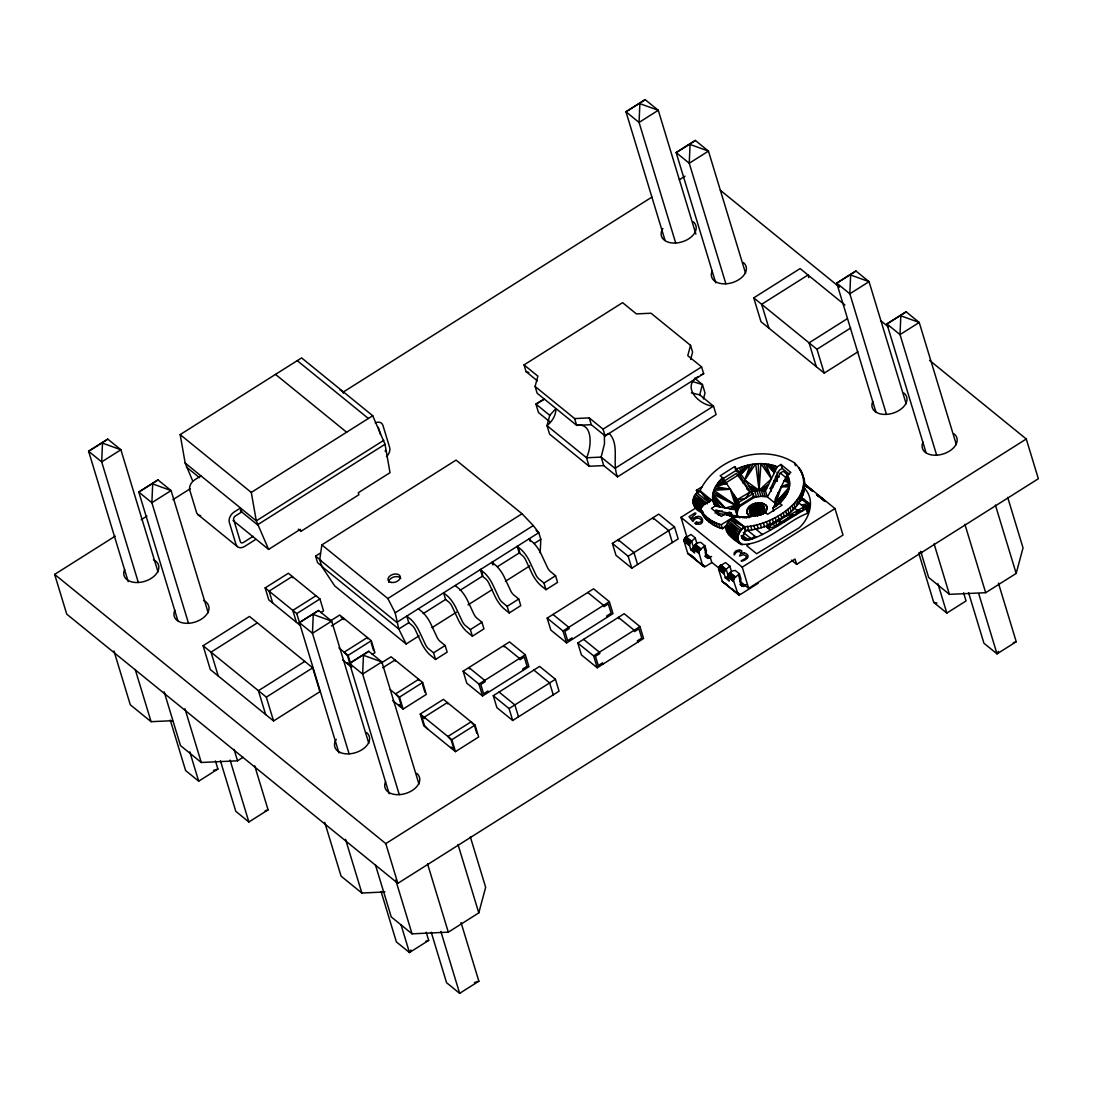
<?xml version="1.0" encoding="UTF-8"?>
<svg xmlns="http://www.w3.org/2000/svg" width="1093" height="1093" viewBox="0 0 1093 1093"><rect width="100%" height="100%" fill="white"/><g stroke="black" fill="none" stroke-linecap="round" stroke-linejoin="round"><path stroke-width="1.5" d="M759.375 514.147L760.1 513.737L754.812 514.912L750.918 513.614L754.812 514.912L759.375 514.147L763.556 510.909L762.217 512.357L764.185 509.652L763.078 511.196L764.144 506.879L764.581 508.791M741.382 561.105C741.327 561.433 745.85 560.258 746.779 558.332C751.465 554.834 742.448 552.033 744.046 552.99M730.548 573.429L731.34 571.092L729.796 566.01L725.602 562.608L719.413 566.215L718.661 569.426L722.418 581.681L724.058 582.733M722.719 477.805C714.931 484.39 708.974 496.482 715.15 506.032L735.411 509.803L737.229 515.773L735.247 506.81L737.884 500.608L722.719 477.805L720.178 475.742L734.674 466.588C742.297 475.715 750.372 485.948 754.184 497.411L760.919 496.331L767.245 496.809L765.428 490.853L777.246 466.807L780.976 464.457L790.854 472.477L787.124 474.84L775.306 498.886L774.582 506.933L772.833 508.081L773.748 511.059M757.162 514.598C758.692 514.407 753.309 515.404 751.287 513.888M771.166 491.235L770.374 488.639L777.096 474.84L777.15 472.108M772.833 508.081L773.858 506.551L774.582 506.933C784.733 500.526 794.433 486.658 787.124 474.84M798.273 502.425L806.443 509.065L807.713 513.245L808.929 504.638L800.622 498.121L804.024 499.282L809.94 504.105L807.713 513.245C785.211 521.607 766.576 545.079 741.423 544.396C732.392 539.436 719.549 529.791 730.015 519.721L744.265 526.703C772.437 526.648 824.668 493.449 794.611 462.967C763.98 442.911 715.259 457.707 700.066 490.771C689.956 494.746 691.282 509.379 701.815 512.385M809.804 506.565L809.435 504.092L804.175 501.004L809.94 504.105L806.443 509.065C803.478 508.327 729.263 561.255 745.481 530.679C772.164 528.711 811.156 508.682 803.328 476.849M753.501 514.516L751.096 513.204L750.536 511.005L751.916 507.084L755.181 505.622L758.351 515.527M737.024 514.297L737.898 509.652L739.701 506.565L737.884 500.608M774.582 506.933L781.304 486.891L789.706 483.188L784.227 480.865L787.998 476.384M751.957 513.915C747.817 513.505 751.697 505.362 750.235 510.267M751.465 514.885L750.208 509.051L749.497 511.073L751.697 514.12L753.132 514.461L750.099 512.672M763.925 506.879C764.54 510.158 763.775 509.01 763.42 506.223C756.848 501.701 765.496 514.475 759.539 513.983M764.198 508.45L763.87 509.734M763.734 511.21L762.327 506.578L758.897 505.021L762.572 506.223M764.758 510.773C764.335 504.201 757.859 502.985 763.392 512.344M540.188 552.785L540.803 539.327L538.781 532.701L533.288 525.569L522.03 513.751L456.054 460.112L321.861 544.888L319.716 559.766L321.738 566.393L334.718 585.93L406.145 643.996L419.084 635.825M761.329 513.409L758.077 504.693L758.405 505.69L761.944 506.346L762.327 505.431L764.69 511.538M760.824 505.034L756.274 505.663M755.017 514.721L753.719 514.653C752.749 513.847 752.503 505.212 750.208 509.051M689.136 554.575L687.716 553.236L684.095 541.322L684.846 538.111L691.022 534.491L695.23 537.906L696.76 542.975L695.981 544.942M705.914 553.673L706.392 550.804L704.862 545.735L700.654 542.319C695.216 542.524 690.995 548.099 694.683 552.921L690.735 549.711L689.41 544.983L690.571 542.155L695.23 537.906M711.584 562.731L705.463 566.488L702.662 565.614L698.823 552.211L699.957 549.793L704.862 545.735M740.494 581.79L740.972 578.921L739.428 573.852L735.234 570.437C729.782 570.628 725.574 576.216 729.263 581.025L725.301 577.814L723.99 573.101L725.151 570.273L729.796 566.01M758.2 583.225L740.808 594.209L738.199 594.633L733.403 580.328L734.537 577.896L739.428 573.852M752.817 515.978L750.549 509.16M761.37 512.918L762.108 512.467L761.397 513.041M807.536 503.736L809.435 504.092L807.713 513.245L807.536 503.736L801.511 505.048L808.151 505.95C798.969 507.685 792.411 515.636 783.094 516.811M749.648 511.155C751.711 513.696 749.62 510.24 749.497 511.073M555.9 408.673C556.091 415.436 552.033 421.474 547.006 425.655L549.588 434.14L589.1 466.274L603.719 465.591L617.559 476.835L716.093 414.589L713.51 406.104L699.684 394.86L691.377 392.906M753.05 515.582L750.864 508.819M752.121 515.035L753.323 515.39L750.768 508.231M746.874 510.95L747.175 513.314C743.991 499.665 775.197 499.419 764.963 513.355L767.163 507.658M763.283 512.426L762.764 512.781M762.327 506.578L762.736 505.663M760.386 504.788L762.408 513.491M764.54 510.021L764.144 511.073M764.089 511.469L763.092 505.936M763.693 506.537L763.187 506.018M729.304 534.614L741.423 544.396L728.211 533.835L740.548 543.863C734.851 538.863 739.674 530.624 744.265 526.703L731.367 518.478L730.015 519.721L741.874 529.354L744.688 527.045L732.843 517.413L721.243 524.736C712.24 522.167 703.305 516.497 699.903 507.384L711.502 500.061L699.643 490.415L696.828 492.738L708.674 502.37L711.502 500.061M752.38 491.454L759.116 490.374L771.426 478.857L766.002 463.924L774.35 472.832L775.21 465.987C762.832 461.738 749.06 463.637 737.215 468.651M764.39 511.743L763.42 506.223M773.721 507.521L774.636 504.993M758.651 505.526L754.32 506.578L750.536 511.005L749.73 510.322M764.362 508.819L763.31 510.827L763.706 510.13M763.761 506.961L763.911 509.037M765.428 490.853L759.116 490.374L744.77 480.087L750.304 464.648L740.986 474.376L742.338 466.697M763.611 507.712L763.816 508.914L764.553 508.6M773.926 480.442L777.205 480.92L777.451 479.595L775.347 477.873L776.754 477.122L775.374 476.138M763.706 508.204L764.116 507.234M770.442 530.242L766.685 527.181L766.972 526.102L778.899 519.803M741.259 560.764L745.768 558.304L746.287 555.845L743.308 554.684L739.537 556.009L741.013 553.154L739.374 551.378L736.313 552.088L734.223 554.998L734.209 552.867L736.054 550.831L739.483 549.806L741.751 550.776L741.587 553.427L743.008 553.072M690.544 345.347L687.77 355.662L701.597 366.906L703.66 373.683L605.126 435.929L591.286 424.685L576.667 425.355L537.155 393.234L535.092 386.457L537.865 376.142L524.039 364.898L622.573 302.652L636.399 313.896L651.018 313.226L690.544 345.347L692.593 352.124L690.626 359.488M555.545 408.973L549.779 415.34L547.006 425.655L586.517 457.776L589.1 466.274M375.418 864.809L391.253 916.931L412.047 933.832L448.308 932.165L478.789 912.901L485.661 887.338L470.318 836.842M699.684 394.86L702.444 384.545L694.547 378.123M703.441 398.931L705.026 393.029L702.444 384.545L691.842 381.361M731.08 514.967L731.504 513.409M752.476 504.433L746.956 510.472M920.716 551.405L928.64 577.459L949.421 594.36L985.681 592.693L1016.176 573.429L1023.034 547.866L1007.691 497.37M744.675 532.004L745.481 530.679L744.265 526.703L743.226 528.11M776.836 495.894L775.511 500.348L778.339 492.888L775.183 503.436L776.262 505.69L786.741 494.268L777.915 504.392L781.29 501.4M755.441 514.721L756.67 514.653M776.754 477.122L777.205 480.92M775.47 501.878L778.339 492.888M759.84 504.706L758.979 505.676M750.003 509.475L750.563 512.139M761.821 512.713L764.185 509.652M761.165 513.15L759.936 513.765M750.276 510.622L753.227 507.097L758.077 504.693M751.137 515.049L750.181 511.866L751.369 513.97L750.946 509.803M739.756 467.626L740.986 474.376L744.961 465.891M777.232 526.198L775.552 521.88L780.279 520.924L777.232 526.198L771.439 524.189L768.078 528.302L777.232 526.198L781.495 521.908L790.54 516.238L795.731 514.707L798.546 511.442L802.248 511.018L804.079 507.138L807.372 507.398L807.713 513.245M777.096 474.84L779.309 470.236L782.178 468.419L789.597 474.444M752.981 464.197L744.77 480.087L755.659 463.883L759.116 490.374L760.919 496.331M751.451 507.808L749.839 509.898M787.93 475.086L783.189 471.233L780.306 473.05L767.436 496.973L775.729 503.723M410.927 950.036L409.465 952.55L396.376 941.893L381.033 891.396M998.483 651.36L997.021 653.874L983.932 643.231L968.589 592.734M762.941 512.18C763.324 511.333 759.102 504.092 762.163 505.526M750.222 509.598L753.473 506.209L755.932 514.926M746.779 558.345L747.448 557.375M764.007 506.988L764.376 508.395M723.88 481.303L736.395 473.392L750.085 492.041L745.604 498.258L738.199 502.712L739.701 506.565M740.986 474.376L747.626 465.208M693.345 519.175C702.772 509.447 707.622 528.602 694.779 523.274L696.145 522.208C707.799 524.066 697.225 512.699 692.976 521.552L689.041 516.702L694.875 513.013C699.698 512.617 684.696 521.06 694.52 517.945M804.024 499.282L800.213 500.895M762.49 512.467L764.171 508.737L762.736 506.346M753.637 514.762L753.309 514.489M787.684 492.41L776.262 505.69L788.449 490.552L775.183 503.436L789.447 486.836L781.304 486.891L789.679 485.005M750.932 508.286L752.817 507.261L755.304 515.295M763.105 511.305L762.49 511.934L763.256 511.319M765.223 496.482L763.42 490.511L768.461 484.868L759.116 490.374L748.555 485.784L754.621 490.921L756.438 496.878M782.889 499.665L777.915 504.392L785.621 496.099M775.183 503.436L789.05 488.694M752.858 506.401C755.823 506.933 755.728 512.193 757.244 515.964M777.915 504.392L784.337 497.902M752.367 507.603L751.847 507.821M753.419 507.248C755.277 506.483 754.184 504.734 756.862 504.843M715.15 506.032L711.42 508.395L721.298 516.415L725.028 514.065C736.942 519.079 750.645 517.658 762.518 513.245L762.887 512.726M755.359 506.141L754.43 506.701M758.733 515.063L757.545 515.377M743.322 532.441L751.683 539.163L755.208 536.499L748.227 539.983L742.366 535.269M752.134 507.316L754.621 505.84M754.839 506.346L755.659 505.144M768.461 484.868L761.302 490.361L763.105 496.318M158.02 571.94L120.899 449.769L107.811 439.126L88.601 451.259L128.195 581.585M695.886 234.107L658.273 110.297L645.184 99.654L625.975 111.787L665.077 240.474M208.203 612.749L171.082 490.566L157.993 479.923L138.784 492.055L177.872 620.756M745.576 273.277L708.455 151.107L695.367 140.451L676.157 152.583L715.751 282.909M368.792 743.308L331.671 621.138L318.582 610.481L299.373 622.614L338.967 752.94M906.165 403.836L869.044 281.666L855.956 271.009L836.746 283.142L875.848 411.842M418.974 784.105L381.853 661.934L368.765 651.278L349.555 663.424L389.149 793.737M956.348 444.632L919.227 322.462L906.138 311.819L886.929 323.952L926.031 452.639M763.42 490.511L766.958 487.861M745.248 531.512L745.904 531.02L744.688 527.045M755.523 506.25L757.558 505.608L757.476 504.747L756.356 505.458L757.258 505.813L759.608 513.532M731.367 518.478L732.843 517.413M753.624 506.892L754.58 506.237L753.432 506.592M735.411 509.803L735.206 508.341L730.302 508.969L735.548 505.253L734.072 494.938L738.677 508.095M775.552 521.88L778.708 519.64L781.495 521.908L783.982 522.03L790.54 516.238L786.96 513.327M543.904 399.519L535.939 404.096L538.521 412.58L549.834 421.789M698.085 376.593C680.775 386.854 699.547 405.599 713.51 406.104L614.976 468.351L601.15 457.106L586.517 457.776C591.504 447.898 593.69 422.199 576.667 425.355L574.617 418.578L535.092 386.457M758.105 505.553L760.66 515.008M753.186 506.783L750.467 508.641M752.817 507.261L758.884 505.198M760.892 513.232L761.643 512.822M752.38 507.166L755.632 515.035L760.892 513.396L758.474 505.444L753.76 506.66M789.556 481.412L784.227 480.865L788.695 478.01M107.811 439.126L88.601 451.259L101.69 461.902L138.319 582.446M645.184 99.654L625.975 111.787L639.063 122.43L675.693 242.974M192.628 480.811L185.168 463.022L180.167 434.604L301.6 357.903L372.727 415.723L385.023 444.264L390.023 472.682L358.299 492.724L358.9 494.719L300.944 531.335L298.307 529.19M157.993 479.923L138.784 492.055L151.872 502.712L188.502 623.256M695.367 140.451L676.157 152.583L689.246 163.24L725.875 283.784M200.975 475.879L194.663 479.868A8.348 5.902 -50.9 0 0 189.799 490.251L196.535 512.412A8.348 5.902 -50.9 0 0 200.647 515.623M929.583 360.389L1026.272 439.003L1038.35 478.734L397.852 883.349L66.728 614.129L54.65 574.399L115.243 536.116M141.202 519.721L146.968 516.074M172.94 499.665L190.25 488.735M343.161 392.141L651.865 197.123M679.272 179.812L685.051 176.164M300.944 531.335L300.329 529.34L268.605 549.396L256.295 520.855L251.294 492.437L372.727 415.723M383.821 440.288L256.295 520.855L185.168 463.022M385.023 444.264L257.511 524.818L240.378 510.896M253.166 536.308L243.425 542.456A2.951 2.077 -50.9 0 1 240.392 541.786L233.67 519.64A2.951 2.077 -50.9 0 1 235.378 515.964L241.703 511.975L240.501 507.999L234.175 511.989A8.348 5.902 -50.9 0 0 229.325 522.386L236.047 544.533A8.348 5.902 -50.9 0 0 244.641 546.432L255.762 539.395M544.519 398.685L535.939 404.096L549.779 415.34M265.148 587.911L296.763 613.61L300.384 625.538L268.769 599.838L265.148 587.911L288.333 573.265L319.948 598.964L323.569 610.891L320.836 612.613M322.626 566.789L317.598 562.704L315.59 556.077L320.222 553.154M203.093 645.731L249.464 616.438L312.694 667.837L319.935 691.678L273.564 720.97L210.334 669.572L203.093 645.731L266.323 697.129L273.564 720.97M857.937 351.809L824.218 373.123L760.988 321.711L753.746 297.87L800.117 268.577L844.903 304.988M257.374 622.86L211.004 652.152L218.245 675.993M315.986 595.753L292.801 610.4L296.435 622.327M296.763 613.61L319.948 598.964M574.617 418.578L589.236 417.909L603.063 429.153L701.597 366.906M318.582 610.481L299.373 622.614L312.461 633.271L349.091 753.815M855.956 271.009L836.746 283.142L849.835 293.798L886.464 414.343M330.154 621.07L339.704 615.031L371.306 640.73L374.94 652.658L372.207 654.379M331.384 626.002L343.653 618.242L344.049 619.567L341.084 617.162M321.861 544.888L387.837 598.527L522.03 513.751M304.783 661.415L258.413 690.708L265.667 714.549M847.007 318.883L809.066 342.847L816.307 366.688M406.145 643.996L398.781 629.035L395.188 612.804L533.288 525.569M266.323 697.129L312.694 667.837M753.746 297.87L816.977 349.268L850.696 327.968M338.912 647.889L348.12 655.376L371.306 640.73M418.359 608.774L422.485 612.148A13.785 4.194 57.7 0 1 430.314 622.86L437.173 637.52A4.741 1.448 57.7 0 0 439.851 641.181L445.152 645.498L447.16 652.125L435.574 659.448L430.546 655.376A13.744 4.181 57.7 0 1 421.392 642.862L415.299 629.787A4.782 1.448 57.7 0 0 412.116 625.415L408.782 622.709L398.781 629.035L321.738 566.393M423.182 613.624L445.589 599.47L448.922 602.161A4.782 1.448 57.7 0 1 452.106 606.533L458.199 619.608A13.744 4.181 57.7 0 0 467.353 632.123L472.367 636.194L483.967 628.871L481.958 622.259L476.657 617.928A4.741 1.448 57.7 0 1 473.979 614.266L467.121 599.606A13.785 4.194 57.7 0 0 459.292 588.895L455.166 585.52M460.057 590.329L482.983 575.847M497.37 566.748L519.79 552.593L517.768 545.967M534.067 543.576L540.803 539.327M368.765 651.278L349.555 663.424L362.644 674.067L399.273 794.611M906.138 311.819L886.929 323.952L900.017 334.595L936.646 455.139M432.022 627.655L456.478 612.203M467.982 604.935L492.424 589.496M505.376 581.312L529.818 565.873M381.525 662.823L391.075 656.797L422.677 682.497L426.297 694.424L403.112 709.07L392.578 700.504M170.262 720.041L185.605 770.538L198.694 781.181L217.903 769.048L215.43 760.906M382.741 667.768L395.024 660.008L395.42 661.333M164.155 691.828L180.482 745.576L201.276 762.477L237.536 760.81L243.07 757.299M408.782 622.709L406.774 616.097L410.886 619.471A13.785 4.194 57.7 0 1 418.715 630.183L425.587 644.843A4.741 1.448 57.7 0 0 428.265 648.504L433.552 652.822L445.152 645.498M445.589 599.47L443.58 592.843L447.693 596.218A13.785 4.194 57.7 0 1 455.521 606.943L462.394 621.589A4.741 1.448 57.7 0 0 465.071 625.251L470.359 629.582L481.958 622.259M507.166 606.328L518.765 599.005L520.774 605.631L509.174 612.954L504.16 608.869A13.744 4.181 57.7 0 1 495.006 596.354L488.913 583.279A4.782 1.448 57.7 0 0 485.729 578.921L482.396 576.216L480.387 569.59L484.5 572.964A13.785 4.194 57.7 0 1 492.328 583.689L499.2 598.336A4.741 1.448 57.7 0 0 501.878 601.997L507.166 606.328L509.174 612.954M543.972 583.075L555.572 575.751L557.58 582.378L545.981 589.701L540.967 585.616A13.744 4.181 57.7 0 1 531.813 573.101L525.719 560.04A4.782 1.448 57.7 0 0 522.536 555.668L519.202 552.962L517.194 546.336L521.306 549.711A13.785 4.194 57.7 0 1 529.135 560.436L536.007 575.082A4.741 1.448 57.7 0 0 538.685 578.744L543.972 583.075L545.981 589.701M612.367 543.399L658.737 514.106L674.531 526.963L678.166 538.89L631.795 568.182L615.987 555.326L612.367 543.399L628.161 556.255L631.795 568.182M697.32 493.285L696.405 490.306L702.198 486.645M722.705 478.884L735.876 470.564L737.843 472.149L749.989 491.549L752.763 493.804L754.184 497.411M725.834 482.887L738.349 474.977M686.923 536.909L680.98 517.344L696.678 507.439M390.269 689.642L399.491 697.143L422.677 682.497M628.161 556.255L674.531 526.963M463.131 671.211L509.502 641.919L525.309 654.775L528.93 666.689L482.559 695.981L466.752 683.139L463.131 671.211L478.939 684.068L482.559 695.981M547.183 618.119L593.554 588.826L609.361 601.669L612.982 613.597L566.611 642.889L550.804 630.046L547.183 618.119L562.991 630.975L566.611 642.889M753.309 496.728L739.401 505.526L739.988 506.387L753.897 497.588L753.309 496.728L753.897 497.588M739.264 506.209L739.988 506.387M220.444 760.837L235.787 811.334L248.876 821.991L268.086 809.858L254.724 765.865M420.245 714.016L443.43 699.356L475.045 725.069L478.666 736.983L455.48 751.629L423.865 725.93L420.245 714.016L451.86 739.715L455.48 751.629M724.317 526.853L727.2 525.036M699.903 507.384C702.02 518.465 712.09 525.911 722.459 528.711L726.339 526.252L738.622 534.532L726.9 524.544L739.483 532.592L727.719 522.782L740.644 530.774L728.785 521.142M690.735 549.711L693.631 547.88L691.623 541.254L686.185 536.841M478.939 684.068L525.309 654.775M562.991 630.975L609.361 601.669M705.04 556.187L708.196 558.345L711.584 556.419M493.271 695.708L539.641 666.416L555.435 679.272L559.069 691.186L512.699 720.478L496.891 707.636L493.271 695.708L509.065 708.565L512.699 720.478M577.801 643.012L624.171 613.719L639.979 626.576L643.599 638.49L597.229 667.782L581.435 654.939L577.801 643.012L593.608 655.868L597.229 667.782M771.111 524.708L785.02 515.91M749.525 543.945L746.779 545.721L756.657 553.755L798.956 528.001C810.036 518.287 815.597 499.132 804.065 487.902M451.86 739.715L475.045 725.069M509.065 708.565L555.435 679.272M593.608 655.868L639.979 626.576M725.301 577.814L728.211 575.984L726.189 569.371L720.765 564.944M680.98 517.344L742.229 567.144L834.97 508.559L843.017 535.051L796.647 564.343L791.51 560.163M738.472 575.164C740.166 578.402 739.961 591.163 746.15 584.523M739.838 581.162L748.664 588.335L795.035 559.042L796.647 564.343M54.65 574.399L385.788 843.605L1026.272 439.003M426.202 932.261L428.675 940.417L409.465 952.55L401.049 924.856M918.899 553.564L933.75 602.434L946.839 613.077L966.048 600.945L963.575 592.789M431.216 932.206L446.559 982.703L459.647 993.346L478.857 981.213L461.041 922.574M998.415 583.102L1016.244 641.741L997.021 653.874L978.713 593.608M766.685 527.181L771.439 524.189M742.844 482.969L745.453 481.344M729.222 515.582L744.278 517.535M735.89 500.43L750.085 492.041L752.763 493.804L745.604 498.258L737.502 500.061M751.574 507.589L751.998 507.207M753.391 506.524L753.569 506.838M761.124 513.519L755.864 515.172L752.599 514.68M729.55 512.057L723.252 515.008M755.372 514.926L754.812 514.776M770.032 488.27L773.065 486.822M700.736 375.077L703.66 373.683M732.856 509.406L735.206 508.341M730.302 508.969L735.247 506.81L737.065 512.767M750.604 513.327L750.14 511.907M762.449 513.109L765.059 512.221L767.6 514.284L782.096 505.13L779.541 503.067M698.167 491.495L700.066 490.771L710.026 501.127M755.796 503.204L753.76 503.859M714.972 513L722.2 510.8M695.913 517.112L696.706 516.839M213.449 770.428L217.903 769.048M265.121 810.774L268.086 809.858M1013.266 642.657L1016.244 641.741M425.71 941.333L428.675 940.417M474.403 982.593L478.857 981.213M720.984 479.472L726.503 483.53L715.532 486.604L730.274 489.24L737.351 511.223M762.354 505.567L761.643 505.758M754.648 515.664L763.42 513.546L762.518 513.245M784.227 480.865L789.228 479.69M757.299 514.981L763.42 513.546L759.936 514.175M751.97 516.224L763.42 513.546M750.454 538.234L745.74 540.092L741.792 537.824L745.795 538.057L745.74 540.092L741.792 537.824M750.44 511.415L751.451 514.489M749.279 516.675L755.523 515.759M760.141 515.076L746.615 516.989L749.115 517.658M742.721 538.166L741.3 535.884L742.53 535.72M716.653 484.773L726.503 483.53L719.385 481.207M757.49 505.239L760.25 505.103M761.22 502.821L757.873 502.807M789.337 515.254L795.731 514.707L797.33 510.458L802.248 511.018M758.064 504.829L759.266 504.665M919.008 552.648L922.314 552.498M113.973 651.018L130.299 704.78L151.094 721.681L172.516 720.697M324.744 822.387L341.071 876.135L361.865 893.036L384.927 891.97M823.466 500.485L825.297 501.25M758.474 505.444L762.969 506.646M714.59 488.462L730.274 489.24L713.811 490.32L735.548 505.253L725.233 508.04L712.568 497.684L720.178 507.056L714.275 504.488M717.937 482.969L726.503 483.53M727.064 514.885L736.272 516.948L735.111 516.074L746.656 517.645M759.184 505.526L761.52 506.155M759.731 505.13L762.149 511.893M776.467 476.63L779.35 476.917M738.772 517.153L735.111 516.074L745.084 517.563M817.482 494.815L825.078 500.99L816.58 494.542L818.876 496.523M804.079 484.418L813.096 491.344L805.063 484.732L807.426 486.686M742.734 517.44L740.18 517.003L743.267 517.44M743.964 517.167L747.025 517.631M740.18 517.003L743.035 517.467M731.572 535.256L730.411 535.064L742.325 544.71L735.152 538.412M933.75 602.434L936.92 602.994M730.93 513.546L715.505 510.554M725.028 514.065L733.827 516.62M698.017 522.905L696.159 522.235M760.209 505.28L760.632 505.581M750.522 511.797L749.552 511.483M760.878 505.116L761.698 505.321M765.783 504.802L766.275 505.676L762.436 503.053M746.847 511.428L747.899 514.407L751.588 516.497M760.701 505.39L761.534 505.649M524.039 364.898L526.088 371.675L528.848 372.494M806.566 486.412L812.659 490.894M747.776 514.557L747.175 513.218L748.773 515.609L751.014 516.333M697.279 508.081L695.503 507.248L701.733 512.262M695.558 523.725L696.446 524.025M775.21 465.987L777.246 466.807M800.103 498.927L803.232 500.239L802.44 498.449M762.682 506.824L762.313 506.428M716.953 510.144L719.344 511.333M759.69 505.567L760.578 505.868M750.467 488.612L754.621 490.921M748.555 485.784L756.875 490.566L758.692 496.523M762.053 505.676L762.682 506.51M713.223 492.178L735.548 505.253L712.814 494.036L725.233 508.04L712.595 495.867M713.565 502.862L720.178 507.056L712.718 499.46M738.335 540.707L726.176 529.873L737.98 539.232L726.053 528.247L738.089 536.362L726.339 526.252M700.791 508.136L692.935 502.616L701.269 509.543M700.982 509.707L693.29 504.092L702.813 511.907M702.676 511.989L693.891 505.431L702.293 512.344M699.862 510.048L702.457 512.016M320.864 560.354L315.59 556.077M762.982 507.111L763.037 506.619M702.348 506.865L693.044 499.733L701.214 507.548M730.069 515.076L731.477 516.169M702.895 505.13L693.577 497.916L702.717 506.701M702.731 512.74L696.378 507.767L702.813 513.041M702.143 512.357L694.642 506.483L701.979 512.48M807.003 486.508L804.434 484.472L811.525 490.388M809.571 488.544L812.14 490.579L809.681 488.585M705.053 504.392L694.438 495.976L703.332 504.952M805.541 485.183L813.096 491.344L805.322 484.937M818.097 495.757L825.475 501.537L817.058 494.596L824.819 500.785M744.183 539.751L742.994 538.808L743.623 539.464M738.772 541.049L726.531 531.212L739.701 543.098M817.058 494.596L824.518 500.635M692.853 501.291L700.763 507.699M720.314 190.25L839.52 287.158M880.575 320.55L888.527 327.012M803.697 483.133L834.97 508.559M804.762 484.568L807.221 486.576M780.306 473.05L786.236 477.873M793.901 507.658L798.546 511.442M746.642 488.817L749.265 490.962M755.386 528.78L762.504 534.573M739.797 517.863L737.42 515.937L716.502 513.355L718.88 515.281M747.27 530.05L756.37 537.442M696.405 490.306L699.042 492.451M715.888 510.13L718.415 512.193M707.458 503.791L695.599 494.159L705.299 504.31M526.088 371.675L537.414 380.87M695.572 544.464L701.009 548.891M730.151 572.582L735.575 576.995M685.817 537.1L691.241 541.513M695.203 544.724L700.627 549.151M720.383 565.204L725.82 569.631M729.769 572.841L735.206 577.254M705.094 552.908L710.149 557.02L711.748 562.321L724.085 572.281M685.461 537.401L690.899 541.814M694.847 545.038L700.285 549.451M720.041 565.518L725.465 569.931M729.427 573.142L734.851 577.555M685.133 537.742L690.571 542.155M694.52 545.366L699.957 549.793M719.713 565.846L725.151 570.273M729.099 573.483L734.537 577.896M684.846 538.111L690.27 542.524M694.233 545.735L699.657 550.162M719.413 566.215L724.85 570.642M728.799 573.852L734.236 578.265M705.272 555.053L708.974 558.058M741.081 584.168L743.554 586.176M684.587 538.494L690.025 542.92M693.973 546.131L699.411 550.544M719.167 566.611L724.591 571.024M728.553 574.235L733.977 578.662M706.119 556.241L708.578 558.25M740.685 584.359L743.158 586.367M684.368 538.904L689.806 543.33M693.754 546.541L699.192 550.954M718.948 567.021L724.386 571.434M728.334 574.645L733.758 579.071M705.354 556.31L708.196 558.345M739.934 584.427L742.775 586.449M684.204 539.327L689.628 543.74M693.59 546.951L699.014 551.378M718.77 567.431L724.208 571.858M728.157 575.068L733.594 579.481M684.081 539.751L689.505 544.164M693.468 547.374L698.892 551.801M728.034 575.492L733.471 579.905M683.999 540.161L689.437 544.587M693.386 547.798L698.823 552.211M718.579 568.278L724.017 572.691M727.965 575.902L733.403 580.328M683.986 540.57L689.41 544.983M693.372 548.194L698.796 552.621M718.552 568.674L723.99 573.101M727.938 576.312L733.376 580.725M684.013 540.953L689.451 545.38M693.399 548.59L698.823 553.003M718.593 569.07L724.017 573.483M727.965 576.694L733.403 581.107M684.095 541.322L689.519 545.735M693.481 548.946L698.905 553.359M718.661 569.426L724.099 573.839M728.047 577.063L733.485 581.476M737.556 592.597L740.029 594.592M690.243 554.561L695.189 558.578M702.594 564.603L705.067 566.598M737.174 592.707L739.633 594.715M689.861 554.616L696.036 559.643M702.212 564.657L704.684 566.666M724.44 582.733L726.9 584.741M731.845 588.758L739.251 594.77M687.716 553.236L704.302 566.666M722.295 581.353L738.882 594.783M687.839 553.564L703.947 566.625M722.418 581.681L738.526 594.729M536.116 530.529L538.781 532.701L396.773 622.409L319.716 559.766M528.78 539.013L532.906 542.388A13.785 4.194 57.7 0 1 540.734 553.113L547.593 567.759A4.741 1.448 57.7 0 0 550.271 571.42L555.572 575.751M587.761 592.488L603.568 605.331L603.964 606.656L608.309 603.91L611.124 613.187L606.779 615.933L607.189 617.258M297.241 360.649L368.368 418.482M275.504 374.38L346.631 432.213M552.976 614.457L568.784 627.314L569.193 628.625L564.835 631.371L567.663 640.648L572.008 637.902L572.404 639.227M583.607 639.35L599.415 652.207L599.811 653.532L595.466 656.278L598.281 665.555L602.626 662.795L603.035 664.12M518.765 599.005L513.464 594.674A4.741 1.448 57.7 0 1 510.786 591.012L503.928 576.366A13.785 4.194 57.7 0 0 496.099 565.641L491.973 562.267L492.779 564.917M533.835 670.077L549.642 682.934L553.263 694.847M499.064 692.047L514.871 704.903L518.492 716.817M180.167 434.604L251.294 492.437M186.384 466.998L199.554 477.709M233.041 520.473L268.605 549.396M474.458 725.588L471.083 721.845L447.898 736.491L451.272 740.234L454.087 749.497L451.122 747.093L451.518 748.418M197.765 514.434L237.277 546.568M342.533 659.803L351.755 667.304M726.053 528.247L737.898 537.92M699.903 510.226L702.526 512.371M713.046 501.181L720.178 507.056M741.3 535.884L742.475 536.882M750.823 512.945L751.67 513.778M707.513 558.195L703.906 547.06M750.495 512.945L751.315 513.396M750.85 514.12L750.276 513.409M700.066 490.771L708.674 502.37M753.924 505.813L754.32 506.578M768.447 464.252L774.35 472.832L773.052 465.29M767.013 506.865L766.562 506.059M763.501 463.719L771.426 478.857L760.919 463.651L759.116 490.374L758.31 463.705M387.837 598.527L395.188 612.804M770.797 464.703L774.35 472.832M752.462 507.753L754.867 515.636M769.048 523.369L770.237 526.43M763.802 507.425L763.816 508.409M995.381 505.021L1016.176 573.429M964.887 524.271L985.681 592.693M934.078 543.863L949.421 594.36M937.931 583.758L946.839 613.077M808.82 277.649L808.028 274.999L761.657 304.291L768.898 328.146M816.977 349.268L824.218 373.123M802.125 472.873L804.489 480.688M801.278 471.042L802.494 475.018L800.267 469.266M803.601 478.707L804.803 482.669M803.738 480.729L804.954 484.705M799.092 467.572L799.898 470.222M803.697 482.792L804.913 486.768M803.492 484.882L804.694 488.858M803.095 487L804.298 490.976M794.611 462.967L795.417 465.618M802.522 489.118L803.738 493.093M801.784 491.235L802.986 495.211M800.868 493.367L802.071 497.342M799.789 495.471L800.991 499.446M798.532 497.575L799.748 501.55M797.125 499.638L798.341 503.613M795.567 501.687L796.77 505.663M793.846 503.682L795.062 507.658M780.976 464.457L782.178 468.419M791.988 505.635L793.204 509.611M789.993 507.548L791.209 511.524M787.875 509.393L789.078 513.368M785.621 511.182L786.823 515.158M783.244 512.89L784.46 516.866M780.771 514.53L781.973 518.506M778.079 516.156L779.282 520.131M775.279 517.686L776.495 521.662M772.396 519.107L773.612 523.082M766.644 505.922L767.327 508.19M769.431 520.432L770.647 524.408M761.753 505.936L763.679 512.289M766.412 521.648L767.614 525.624M759.526 505.704L761.876 513.437M758.405 505.69L761.234 514.967M763.324 522.741L764.526 526.717M756.643 505.69L759.061 513.642M756.096 506.073L758.911 515.336M754.853 506.25L757.791 515.732M760.195 523.711L761.397 527.687M752.121 508.259L754.471 515.992M751.861 508.149L754.266 516.101M757.025 524.572L758.228 528.547M750.754 510.199L752.162 514.844M753.842 525.296L755.044 529.272M734.674 466.588L735.876 470.564M750.645 525.897L751.847 529.873M747.448 526.361L748.664 530.337M737.898 509.652L734.072 494.938M742.229 567.144L748.664 588.335M721.243 524.736L722.459 528.711M718.648 523.889L719.85 527.864M716.175 522.932L717.377 526.908M713.825 521.839L715.027 525.815M711.625 520.637L712.827 524.613M709.562 519.325L710.764 523.301M707.663 517.904L708.865 521.867M705.928 516.374L707.13 520.336M704.357 514.748L705.572 518.71M702.977 513.027L704.179 517.003M701.761 511.223L702.977 515.199M700.736 509.338L701.952 513.314M672.359 542.552L668.738 530.624L652.931 517.768L653.341 519.093M603.063 429.153L605.126 435.929L608.132 433.579L609.607 433.812C619.977 445.63 611.656 463.459 617.559 476.835M637.588 564.521L633.967 552.593L618.16 539.737L618.556 541.062M589.236 417.909L591.286 424.685M603.719 465.591L601.15 457.106L604.484 443.772L604.388 435.533M637.806 642.151L637.41 640.826L641.755 638.08L638.94 628.817L634.582 631.563L634.186 630.237L618.378 617.381L618.788 618.706M529.367 538.644L530.173 541.295M492.56 561.898L493.367 564.548M523.137 670.351L522.741 669.025L527.086 666.279L524.271 657.016L519.913 659.762L519.517 658.437L503.709 645.58L504.119 646.906M480.961 569.221L482.573 574.522M470.359 629.582L472.367 636.194M488.366 692.32L487.956 690.995L483.612 693.741L480.797 684.478L485.142 681.731L484.732 680.406L468.938 667.55L469.334 668.875M474.922 727.132L476.794 733.307M380.501 434.427L378.574 428.087A2.951 2.077 -50.9 0 0 377.686 427.076M433.552 652.822L435.574 659.448M447.775 703.906L447.379 702.58L424.193 717.227L424.59 718.552L421.638 716.134L424.453 725.41L427.814 729.14M422.567 684.56L424.917 692.293M419.138 680.611L418.728 679.286L395.543 693.932L398.904 697.662L401.732 706.939L398.767 704.534L399.164 705.846M458.008 844.493L478.789 912.901M399.491 697.143L403.112 709.07M371.196 642.793L373.546 650.526M367.767 638.845L367.357 637.52L344.172 652.166L347.547 655.896L350.361 665.172L347.396 662.768L347.793 664.093M427.513 863.743L448.308 932.165M440.848 931.441L459.647 993.346M348.12 655.376L350.839 664.325M385.788 843.605L397.852 883.349M395.707 880.084L412.047 933.832M292.692 577.801L292.282 576.476L269.097 591.122L272.717 603.049M345.525 839.287L361.865 893.036M234.066 749.402L237.536 760.81M230.077 760.086L248.876 821.991M184.936 708.715L201.276 762.477M189.786 751.861L198.694 781.181M135.245 669.544L151.094 721.681M730.698 512.494L731.613 515.623M766.999 506.756L767.272 507.739M764.253 507.617L764.048 508.532M731.217 512.699L731.859 515.718M735.972 497.766L736.873 502.138M385.31 450.248A2.951 2.077 -50.9 0 1 385.323 451.532M375.227 422.95A8.348 5.902 -50.9 0 1 382.919 425.341L389.654 447.502A8.348 5.902 -50.9 0 1 386.471 456.587M340.114 390.119A8.348 5.902 -50.9 0 1 343.407 393.22M954.121 433.894A17.994 11.49 -16.9 0 1 942.057 454.305A17.994 11.49 -16.9 0 1 922.984 442.214M153.43 559.739A17.994 11.49 -16.9 0 1 155.616 574.686A17.994 11.49 -16.9 0 1 133.387 582.255A17.994 11.49 -16.9 0 1 124.657 569.521M203.612 600.535A17.994 11.49 -16.9 0 1 205.798 615.482A17.994 11.49 -16.9 0 1 183.569 623.051A17.994 11.49 -16.9 0 1 174.839 610.331M903.938 393.084A17.994 11.49 -16.9 0 1 891.874 413.496A17.994 11.49 -16.9 0 1 872.801 401.418M366.565 732.556A17.994 11.49 -16.9 0 1 353.381 753.241A17.994 11.49 -16.9 0 1 336.261 739.333M416.747 773.366A17.994 11.49 -16.9 0 1 404.683 793.764A17.994 11.49 -16.9 0 1 385.61 781.686M743.349 262.525A17.994 11.49 -16.9 0 1 731.285 282.937A17.994 11.49 -16.9 0 1 712.212 270.859M693.167 221.729A17.994 11.49 -16.9 0 1 679.983 242.414A17.994 11.49 -16.9 0 1 662.877 228.505M388.739 582.282A6.367 4.071 -16.9 0 1 393.671 577.036A6.367 4.071 -16.9 0 1 400.789 578.511M809.435 504.092L808.246 512.344L809.435 504.092M102.496 443.116L101.69 461.902L120.899 449.769L102.496 443.116M152.692 483.912L151.872 502.712L171.082 490.566L152.692 483.912M313.267 614.471L312.461 633.271L331.671 621.138L313.267 614.471M363.463 655.281L362.644 674.067L381.853 661.934L363.463 655.281M639.883 103.644L639.063 122.43L658.273 110.297L639.883 103.644M690.066 144.44L689.246 163.24L708.455 151.107L690.066 144.44M850.655 274.999L849.835 293.798L869.044 281.666L850.655 274.999M900.837 315.809L900.017 334.595L919.227 322.462L900.837 315.809M819.122 496.536L816.58 494.542L818.999 496.523M391.431 582.473A6.367 4.071 -16.9 0 0 400.325 576.872A6.367 4.071 -16.9 0 0 390.638 575.41A6.367 4.071 -16.9 0 0 391.431 582.473"/></g></svg>
